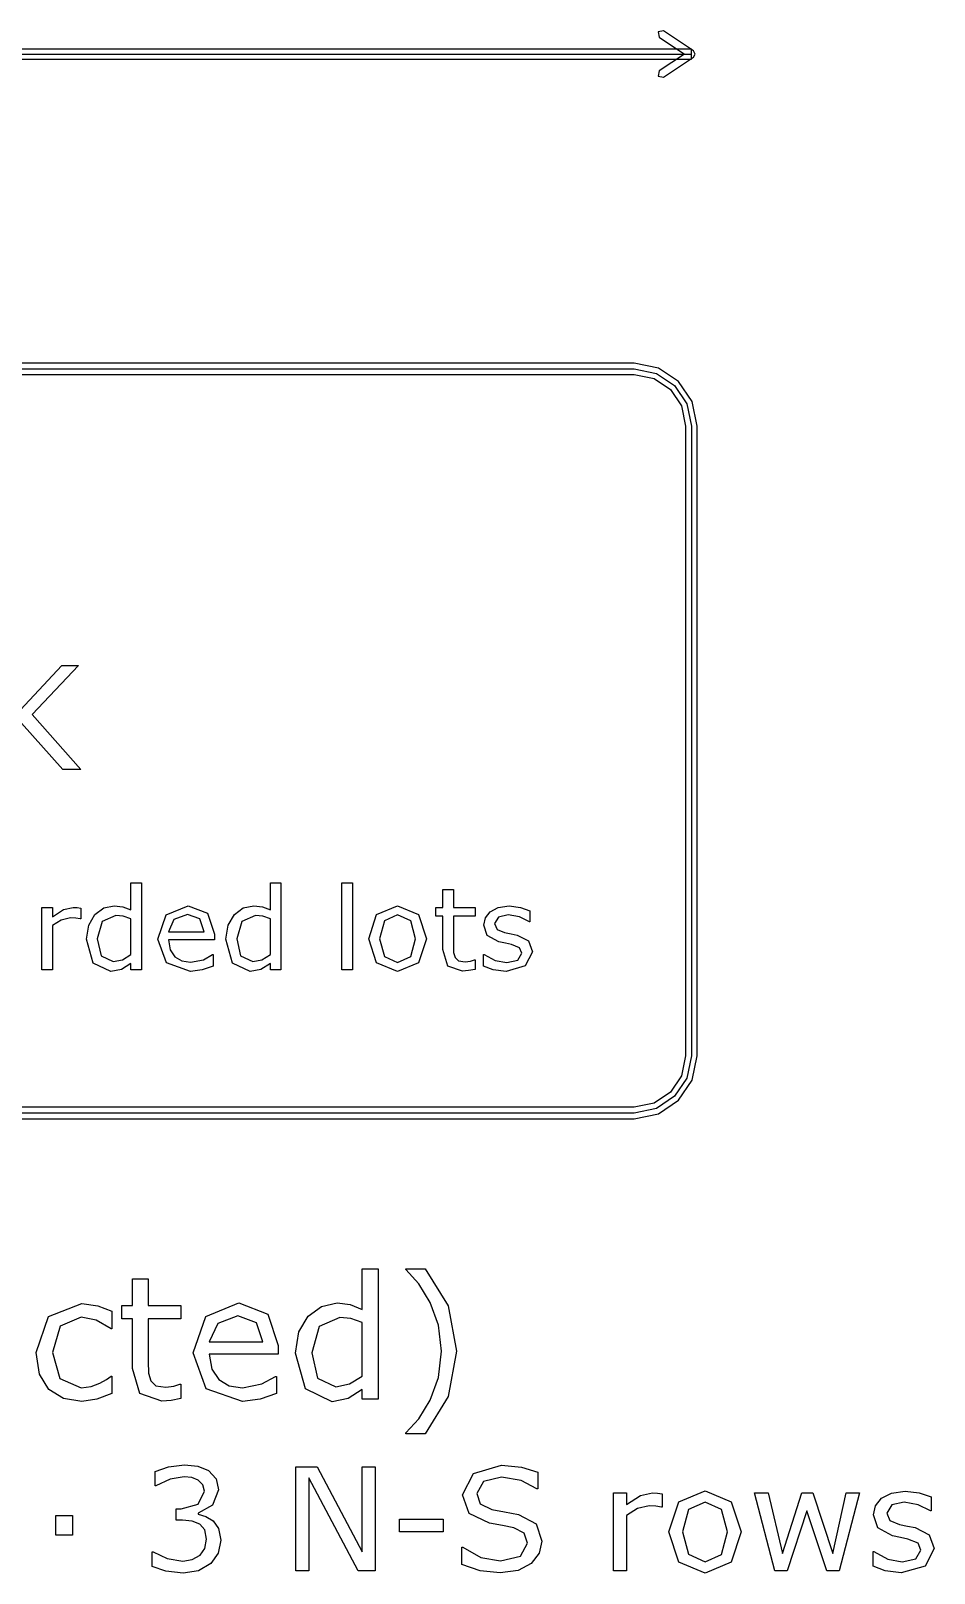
# Model space of a CAD drawing. Extents: x -1 to 182, y 89 to 480.
# Drawn here: x 51.81 to 68.52, y 311.11 to 339.62 of the extents above; entities that cross this region are included whole.
import ezdxf

# ---------------------------------------------------------------- set-up
doc = ezdxf.new("R2010")
doc.units = 0

msp = doc.modelspace()

# ---------------------------------------------------------------- linework, layer by layer
at = {"layer": 'Layer 1', "color": 7}
for points in [[(63.511805, 339.624743), (63.415687, 339.605111), (63.434817, 339.508993), (63.90352, 339.196351), (63.434817, 338.883709), (63.415687, 338.787592), (63.511805, 338.76796), (64.067842, 339.138479), (64.098898, 339.196357), (64.067842, 339.254234), (63.511805, 339.624743)], [(4.762494, 339.288847), (4.762494, 339.103845), (64.029086, 339.103845), (64.029086, 339.288847), (4.762494, 339.288847)], [(4.762494, 339.196346), (64.029086, 339.196346)], [(5.820826, 333.481456), (5.367594, 333.389978), (4.997523, 333.140491), (4.748036, 332.77042), (4.656557, 332.317188), (4.656557, 320.675536), (4.748036, 320.222304), (4.997523, 319.852233), (5.367594, 319.602746), (5.820826, 319.511268), (62.970754, 319.511268), (63.423986, 319.602746), (63.794057, 319.852233), (64.043544, 320.222304), (64.135022, 320.675536), (64.135022, 332.317188), (64.043544, 332.77042), (63.794057, 333.140491), (63.423986, 333.389978), (62.970754, 333.481456), (5.820826, 333.481456)], [(5.820826, 333.37552), (62.970754, 333.37552), (63.38347, 333.292606), (63.719788, 333.066222), (63.946172, 332.729904), (64.029086, 332.317188), (64.029086, 320.675536), (63.946172, 320.26282), (63.719788, 319.926502), (63.38347, 319.700118), (62.970754, 319.617204), (5.820826, 319.617204), (5.40811, 319.700118), (5.071792, 319.926502), (4.845408, 320.26282), (4.762494, 320.675536), (4.762494, 332.317188), (4.845408, 332.729904), (5.071792, 333.066222), (5.40811, 333.292606), (5.820826, 333.37552), (5.820826, 333.37552)], [(5.820826, 333.269584), (62.970754, 333.269584), (63.342955, 333.195235), (63.64552, 332.991954), (63.848801, 332.689389), (63.92315, 332.317188), (63.92315, 320.675536), (63.848801, 320.303335), (63.64552, 320.00077), (63.342955, 319.797489), (62.970754, 319.72314), (5.820826, 319.72314), (5.448625, 319.797489), (5.14606, 320.00077), (4.942779, 320.303335), (4.868431, 320.675536), (4.868431, 332.317188), (4.942779, 332.689389), (5.14606, 332.991954), (5.448625, 333.195235), (5.820826, 333.269584), (5.820826, 333.269584)], [(52.737025, 325.967196), (52.405005, 325.967196), (51.64407, 326.823731), (51.452866, 326.61961), (51.452866, 325.967196), (51.19707, 325.967196), (51.19707, 327.890849), (51.452866, 327.890849), (51.452866, 326.887035), (52.386918, 327.890849), (52.696975, 327.890849), (51.837855, 326.986513), (52.737025, 325.967196)], [(53.858661, 322.263034), (53.664357, 322.263034), (53.664357, 322.383956), (53.489692, 322.271302), (53.292287, 322.230996), (52.963624, 322.390158), (52.842702, 322.831475), (52.884043, 323.092957), (52.997732, 323.288293), (53.16103, 323.408184), (53.355332, 323.449525), (53.516563, 323.429893), (53.664357, 323.370981), (53.664357, 323.871209), (53.858661, 323.871209), (53.858661, 322.263034)], [(56.438345, 322.263034), (56.244041, 322.263034), (56.244041, 322.383956), (56.069376, 322.271302), (55.871971, 322.230996), (55.543309, 322.390158), (55.422386, 322.831475), (55.463727, 323.092957), (55.577416, 323.288293), (55.740714, 323.408184), (55.935016, 323.449525), (56.096247, 323.429893), (56.244041, 323.370981), (56.244041, 323.871209), (56.438345, 323.871209), (56.438345, 322.263034)], [(57.76126, 322.263034), (57.566956, 322.263034), (57.566956, 323.871204), (57.76126, 323.871204), (57.76126, 322.263034)], [(60.029853, 322.273369), (59.909963, 322.249609), (59.795242, 322.240296), (59.526524, 322.335382), (59.434541, 322.640271), (59.434541, 323.254186), (59.303282, 323.254186), (59.303282, 323.417484), (59.434541, 323.417484), (59.434541, 323.749247), (59.628843, 323.749247), (59.628843, 323.417484), (60.029853, 323.417484), (60.029853, 323.254186), (59.628843, 323.254186), (59.628843, 322.728121), (59.632971, 322.585495), (59.661908, 322.490411), (59.723921, 322.429433), (59.845875, 322.410833), (59.945094, 322.424274), (60.019508, 322.448033), (60.029853, 322.448033), (60.029853, 322.273369)], [(52.739351, 323.205611), (52.729005, 323.205611), (52.644254, 323.220084), (52.548136, 323.225243), (52.374504, 323.184936), (52.213275, 323.082617), (52.213275, 322.263034), (52.01897, 322.263034), (52.01897, 323.417484), (52.213275, 323.417484), (52.213275, 323.246952), (52.416879, 323.378209), (52.597746, 323.417484), (52.671128, 323.414388), (52.73934, 323.405101), (52.739351, 323.205611)], [(55.207413, 322.820106), (54.356821, 322.820106), (54.388859, 322.634069), (54.476708, 322.504879), (54.603833, 322.430465), (54.767131, 322.405673), (55.003808, 322.452182), (55.17434, 322.545201), (55.184685, 322.545201), (55.184685, 322.333328), (54.984179, 322.264082), (54.769205, 322.236176), (54.320655, 322.391206), (54.159426, 322.833554), (54.313421, 323.283139), (54.72063, 323.449538), (55.080296, 323.313111), (55.20742, 322.925539), (55.207413, 322.820106)], [(59.129649, 322.839743), (58.984957, 322.394291), (58.597382, 322.230996), (58.207744, 322.394291), (58.064083, 322.839743), (58.207744, 323.285192), (58.597382, 323.449525), (58.984957, 323.285192), (59.129649, 322.839743), (59.129649, 322.839743)], [(61.089217, 322.595829), (60.95796, 322.336413), (60.601392, 322.235128), (60.365749, 322.2651), (60.186949, 322.332281), (60.186949, 322.550355), (60.197294, 322.550355), (60.401934, 322.439768), (60.617939, 322.399461), (60.818443, 322.440802), (60.89079, 322.571024), (60.851516, 322.674379), (60.700621, 322.734322), (60.592103, 322.756018), (60.471178, 322.782889), (60.255172, 322.900713), (60.192127, 323.092949), (60.221065, 323.227307), (60.310983, 323.339961), (60.457742, 323.416444), (60.658248, 323.445381), (60.86702, 323.419532), (61.043754, 323.358556), (61.043754, 323.150816), (61.033408, 323.150816), (60.852542, 323.242801), (60.64377, 323.281041), (60.463936, 323.2397), (60.390556, 323.118777), (60.434998, 323.011291), (60.575558, 322.952379), (60.695446, 322.927587), (60.807068, 322.904859), (61.01584, 322.798407), (61.08922, 322.595834), (61.089217, 322.595829)], [(53.664357, 322.547254), (53.664357, 323.209746), (53.523797, 323.258321), (53.388404, 323.271762), (53.134159, 323.158073), (53.043208, 322.835613), (53.113487, 322.522455), (53.338795, 322.416003), (53.506229, 322.452174), (53.664357, 322.54726), (53.664357, 322.547254)], [(55.018278, 322.968934), (54.940763, 323.205611), (54.710288, 323.289328), (54.461206, 323.197343), (54.356821, 322.968934), (55.018278, 322.968934)], [(56.244041, 322.547254), (56.244041, 323.209746), (56.103481, 323.258321), (55.968089, 323.271762), (55.713843, 323.158073), (55.622893, 322.835613), (55.693171, 322.522455), (55.918479, 322.416003), (56.085913, 322.452174), (56.244041, 322.54726), (56.244041, 322.547254)], [(58.929145, 322.839743), (58.841296, 323.172538), (58.597382, 323.282091), (58.351405, 323.172538), (58.264587, 322.839743), (58.352437, 322.510046), (58.597382, 322.398426), (58.840261, 322.509014), (58.929145, 322.839743), (58.929145, 322.839743)], [(54.58678, 314.341049), (54.406946, 314.305393), (54.234864, 314.29145), (53.831787, 314.434079), (53.693813, 314.891413), (53.693813, 315.812286), (53.496926, 315.812286), (53.496926, 316.057232), (53.693813, 316.057232), (53.693813, 316.554875), (53.985267, 316.554875), (53.985267, 316.057232), (54.58678, 316.057232), (54.58678, 315.812286), (53.985267, 315.812286), (53.985267, 315.023189), (53.991458, 314.809249), (54.034865, 314.666621), (54.127882, 314.575154), (54.310817, 314.547249), (54.459645, 314.56741), (54.571268, 314.603068), (54.586772, 314.603068), (54.58678, 314.341049)], [(58.234615, 314.325544), (57.943161, 314.325544), (57.943161, 314.506929), (57.68116, 314.337948), (57.385055, 314.277485), (56.892063, 314.516229), (56.710678, 315.178205), (56.772691, 315.570428), (56.943223, 315.863433), (57.188168, 316.043267), (57.479622, 316.105277), (57.72147, 316.075821), (57.943161, 315.987456), (57.943161, 316.737797), (58.234615, 316.737797), (58.234615, 314.325544)], [(59.682588, 315.21231), (59.530659, 314.373603), (59.104329, 313.686825), (58.749311, 313.686825), (58.749311, 313.702329), (58.988058, 313.96433), (59.200446, 314.308494), (59.352375, 314.727073), (59.409737, 315.212312), (59.352375, 315.696005), (59.200446, 316.116133), (58.988058, 316.460298), (58.749311, 316.722296), (58.749311, 316.7378), (59.104329, 316.7378), (59.530659, 316.051019), (59.682588, 315.212312), (59.682588, 315.21231)], [(53.31399, 314.434068), (53.036488, 314.325547), (52.758988, 314.286791), (52.414824, 314.341049), (52.146621, 314.508482), (51.971438, 314.790633), (51.909428, 315.189058), (52.141972, 315.855683), (52.758988, 316.09753), (53.050442, 316.055671), (53.31399, 315.953351), (53.31399, 315.62934), (53.298486, 315.62934), (53.022534, 315.789021), (52.746582, 315.844833), (52.354358, 315.677402), (52.211732, 315.189058), (52.351258, 314.706919), (52.746582, 314.539486), (52.926416, 314.562743), (53.090746, 314.623205), (53.210118, 314.691417), (53.298486, 314.754981), (53.31399, 314.754981), (53.31399, 314.434068)], [(56.388217, 315.161153), (55.112329, 315.161153), (55.160388, 314.882102), (55.292164, 314.688314), (55.482849, 314.576694), (55.727794, 314.539486), (56.082812, 314.609251), (56.338608, 314.748776), (56.354113, 314.748776), (56.354113, 314.430967), (56.053356, 314.327097), (55.730895, 314.28524), (55.058069, 314.517782), (54.816224, 315.181309), (55.047215, 315.855683), (55.658032, 316.10528), (56.197532, 315.900644), (56.388217, 315.319283), (56.388217, 315.161153)], [(56.104516, 315.384395), (55.988242, 315.739412), (55.642527, 315.864986), (55.268907, 315.727011), (55.112329, 315.384395), (56.104516, 315.384395)], [(57.943161, 314.751875), (57.943161, 315.745611), (57.73232, 315.818475), (57.529232, 315.838636), (57.147862, 315.668104), (57.011435, 315.184412), (57.116855, 314.714674), (57.454818, 314.554996), (57.705965, 314.609256), (57.943161, 314.751882), (57.943161, 314.751875)], [(55.183902, 312.076848), (55.285962, 311.93732), (55.326012, 311.72028), (55.27821, 311.478692), (55.143852, 311.287491), (54.915183, 311.153133), (54.628381, 311.110498), (54.313154, 311.149257), (54.058649, 311.231939), (54.058649, 311.501949), (54.078016, 311.501949), (54.336397, 311.381799), (54.623203, 311.333999), (54.796317, 311.36113), (54.944888, 311.441227), (55.032737, 311.566544), (55.06245, 311.739658), (55.028861, 311.91019), (54.938427, 312.01742), (54.797608, 312.07168), (54.619327, 312.087185), (54.503053, 312.087185), (54.503053, 312.301643), (54.593487, 312.301643), (54.906129, 312.383031), (55.023694, 312.623328), (54.993979, 312.744766), (54.911297, 312.831325), (54.792441, 312.877833), (54.649039, 312.890745), (54.388073, 312.846819), (54.12711, 312.722795), (54.114198, 312.722795), (54.114198, 312.992805), (54.358368, 313.075487), (54.655508, 313.114246), (54.903555, 313.088396), (55.097341, 313.005714), (55.238157, 312.855852), (55.285959, 312.65044), (55.172271, 312.370096), (54.906137, 312.220233), (54.906137, 312.202136), (55.048247, 312.15821), (55.183899, 312.076821), (55.183902, 312.076848)], [(61.26621, 311.699611), (61.21324, 311.477401), (61.067254, 311.291367), (60.825668, 311.162176), (60.49494, 311.115665), (60.120285, 311.154424), (59.783098, 311.269404), (59.783098, 311.589798), (59.801195, 311.589798), (60.138382, 311.402471), (60.497533, 311.336584), (60.86702, 311.425725), (61.000087, 311.663437), (60.936783, 311.852055), (60.746873, 311.946363), (60.536291, 311.988998), (60.297288, 312.031631), (59.917466, 312.216373), (59.794734, 312.55873), (59.998857, 312.954054), (60.516913, 313.109081), (60.888983, 313.070325), (61.188705, 312.974723), (61.188705, 312.672416), (61.170608, 312.672416), (60.88122, 312.826155), (60.515609, 312.888165), (60.18488, 312.802901), (60.060857, 312.583276), (60.12287, 312.394657), (60.341201, 312.290012), (60.576331, 312.246088), (60.834712, 312.193119), (61.157688, 312.021296), (61.26621, 311.699611), (61.26621, 311.699611)], [(58.18113, 311.150548), (57.864612, 311.150548), (56.952525, 312.871372), (56.952525, 311.150548), (56.713522, 311.150548), (56.713522, 313.074201), (57.110137, 313.074201), (57.942127, 311.50324), (57.942127, 313.074201), (58.18113, 313.074201), (58.18113, 311.150548)], [(63.488292, 312.32877), (63.47538, 312.32877), (63.369444, 312.346868), (63.249294, 312.353324), (63.032254, 312.302939), (62.830716, 312.17504), (62.830716, 311.150548), (62.587836, 311.150548), (62.587836, 312.59361), (62.830716, 312.59361), (62.830716, 312.380446), (63.085223, 312.544517), (63.311307, 312.59361), (63.403032, 312.589721), (63.488297, 312.578106), (63.488292, 312.32877)], [(64.946858, 311.871433), (64.765992, 311.314621), (64.281525, 311.110498), (63.794475, 311.314621), (63.6149, 311.871433), (63.794475, 312.428246), (64.281525, 312.63366), (64.765992, 312.428246), (64.946858, 311.871433), (64.946858, 311.871433)], [(67.137936, 312.59361), (66.76199, 311.150548), (66.537198, 311.150548), (66.166419, 312.262881), (65.798226, 311.150548), (65.574727, 311.150548), (65.194905, 312.59361), (65.448119, 312.59361), (65.712961, 311.476109), (66.073402, 312.59361), (66.273649, 312.59361), (66.643134, 311.476109), (66.893766, 312.59361), (67.137936, 312.59361)], [(68.518988, 311.566544), (68.354915, 311.242274), (67.909206, 311.115665), (67.614651, 311.153133), (67.39115, 311.237106), (67.39115, 311.509698), (67.404062, 311.509698), (67.659861, 311.371464), (67.929868, 311.32108), (68.180499, 311.372755), (68.270934, 311.535537), (68.22184, 311.664728), (68.033222, 311.739658), (67.89757, 311.766788), (67.746416, 311.800377), (67.476409, 311.947657), (67.397603, 312.187951), (67.433774, 312.355898), (67.546172, 312.496717), (67.729623, 312.592319), (67.980252, 312.628493), (68.241218, 312.596195), (68.462134, 312.519971), (68.462134, 312.260299), (68.449223, 312.260299), (68.223139, 312.375279), (67.962173, 312.423078), (67.737381, 312.371403), (67.645658, 312.220249), (67.70121, 312.085891), (67.876909, 312.012252), (68.026768, 311.981246), (68.166296, 311.952825), (68.427262, 311.819758), (68.518988, 311.566544), (68.518988, 311.566544)], [(64.696227, 311.871433), (64.586417, 312.287429), (64.281525, 312.42437), (63.97405, 312.287429), (63.865531, 311.871433), (63.975341, 311.459314), (64.281525, 311.319789), (64.585123, 311.458023), (64.696227, 311.871433), (64.696227, 311.871433)], [(59.438158, 311.87531), (58.632006, 311.87531), (58.632006, 312.109145), (59.438158, 312.109145), (59.438158, 311.87531)]]:
    msp.add_lwpolyline(points, dxfattribs=at)
msp.add_lwpolyline([(52.585871, 311.810714), (52.277106, 311.810714), (52.277106, 312.176323), (52.585871, 312.176323), (52.585871, 311.810714)], close=True, dxfattribs=at)

doc.saveas('drawing.dxf')
